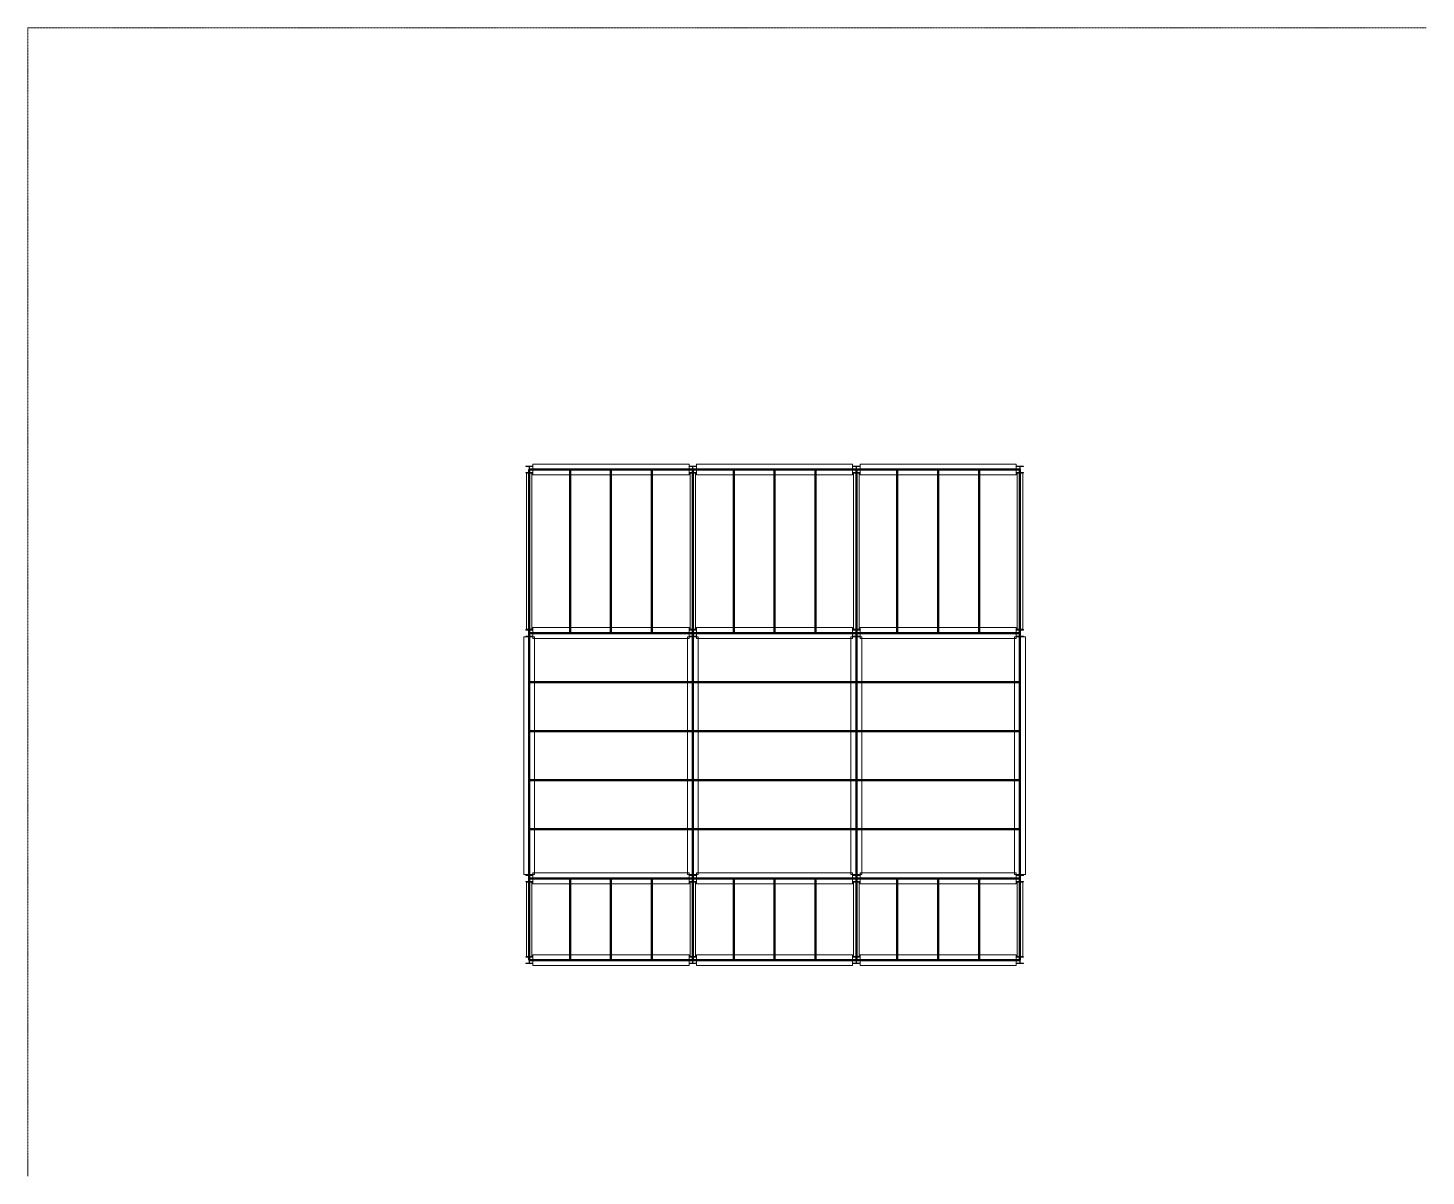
# Model space of a CAD drawing. Header units: inches. Extents: x -1328 to 723, y -645 to 1040.
import ezdxf

# ---------------------------------------------------------------- set-up
doc = ezdxf.new("R2010")
doc.units = ezdxf.units.IN
doc.header["$MEASUREMENT"] = 0
doc.linetypes.add('Grid Line 1_4_', pattern=[0.4375, 0.25, -0.0625, 0.0625, -0.0625])
for name, color, linetype, lineweight in [('A-FLOR-LEVL', 51, 'Continuous', 9), ('S-BEAM', 12, 'Continuous', 9), ('S-BEAM-ANLY', 10, 'Continuous', 50), ('S-COLS', 52, 'Continuous', 9), ('S-COLS-ANLY', 52, 'Continuous', 50)]:
    doc.layers.add(name, color=color, linetype=linetype, lineweight=lineweight)
doc.styles.add('Arial', font='arial.ttf', dxfattribs={"height": 12})

# ---------------------------------------------------------------- blocks, each defined once
blk = doc.blocks.new('W Shapes-Column - W10X49-572135-_3D_')
at = {"layer": 'S-COLS'}
mesh = blk.add_polyface(dxfattribs=at)
corners = [(5, 5, 120), (-5, 5, 120), (-5, 4.4, 120), (-0.2, 4.4, 120), (-0.2, -4.4, 120), (-5, -4.4, 120), (-5, -5, 120), (5, -5, 120), (5, -4.4, 120), (0.2, -4.4, 120), (0.2, 4.4, 120), (5, 4.4, 120)]
mesh.append_faces([[corners[k] for k in face] for face in [(4, 9, 10, 3)]], dxfattribs={"vtx0": -1, "vtx2": -1})
mesh.append_faces([[corners[k] for k in face] for face in [(1, 2, 3, 0)]], dxfattribs={"vtx2": -1})
mesh.append_faces([[corners[k] for k in face] for face in [(10, 11, 0, 3), (7, 8, 9, 4)]], dxfattribs={"vtx2": -1, "vtx3": -1})
mesh.append_faces([[corners[k] for k in face] for face in [(4, 5, 6, 7)]], dxfattribs={"vtx3": -1})
mesh = blk.add_polyface(dxfattribs=at)
corners = [(5, 5, -108), (5, 4.4, -108), (0.2, 4.4, -108), (0.2, -4.4, -108), (5, -4.4, -108), (5, -5, -108), (-5, -5, -108), (-5, -4.4, -108), (-0.2, -4.4, -108), (-0.2, 4.4, -108), (-5, 4.4, -108), (-5, 5, -108)]
mesh.append_faces([[corners[k] for k in face] for face in [(3, 8, 9, 2)]], dxfattribs={"vtx0": -1, "vtx2": -1})
mesh.append_faces([[corners[k] for k in face] for face in [(0, 1, 2, 11)]], dxfattribs={"vtx2": -1})
mesh.append_faces([[corners[k] for k in face] for face in [(9, 10, 11, 2), (6, 7, 8, 3)]], dxfattribs={"vtx2": -1, "vtx3": -1})
mesh.append_faces([[corners[k] for k in face] for face in [(3, 4, 5, 6)]], dxfattribs={"vtx3": -1})
mesh = blk.add_polyface(dxfattribs=at)
corners = [(5, 5, 120), (5, 5, -108), (-5, 5, -108), (-5, 5, 120)]
mesh.append_faces([[corners[k] for k in face] for face in [(0, 1, 2, 3)]])
mesh = blk.add_polyface(dxfattribs=at)
corners = [(-5, 5, 120), (-5, 5, -108), (-5, 4.4, -108), (-5, 4.4, 120)]
mesh.append_faces([[corners[k] for k in face] for face in [(0, 1, 2, 3)]])
mesh = blk.add_polyface(dxfattribs=at)
corners = [(-5, 4.4, 120), (-5, 4.4, -108), (-0.2, 4.4, -108), (-0.2, 4.4, 120)]
mesh.append_faces([[corners[k] for k in face] for face in [(0, 1, 2, 3)]])
mesh = blk.add_polyface(dxfattribs=at)
corners = [(-0.2, 4.4, 120), (-0.2, 4.4, -108), (-0.2, -4.4, -108), (-0.2, -4.4, 120)]
mesh.append_faces([[corners[k] for k in face] for face in [(0, 1, 2, 3)]])
mesh = blk.add_polyface(dxfattribs=at)
corners = [(0.2, -4.4, 120), (0.2, -4.4, -108), (0.2, 4.4, -108), (0.2, 4.4, 120)]
mesh.append_faces([[corners[k] for k in face] for face in [(0, 1, 2, 3)]])
mesh = blk.add_polyface(dxfattribs=at)
corners = [(0.2, 4.4, 120), (0.2, 4.4, -108), (5, 4.4, -108), (5, 4.4, 120)]
mesh.append_faces([[corners[k] for k in face] for face in [(0, 1, 2, 3)]])
mesh = blk.add_polyface(dxfattribs=at)
corners = [(5, 4.4, 120), (5, 4.4, -108), (5, 5, -108), (5, 5, 120)]
mesh.append_faces([[corners[k] for k in face] for face in [(0, 1, 2, 3)]])
mesh = blk.add_polyface(dxfattribs=at)
corners = [(-0.2, -4.4, 120), (-0.2, -4.4, -108), (-5, -4.4, -108), (-5, -4.4, 120)]
mesh.append_faces([[corners[k] for k in face] for face in [(0, 1, 2, 3)]])
mesh = blk.add_polyface(dxfattribs=at)
corners = [(-5, -4.4, 120), (-5, -4.4, -108), (-5, -5, -108), (-5, -5, 120)]
mesh.append_faces([[corners[k] for k in face] for face in [(0, 1, 2, 3)]])
mesh = blk.add_polyface(dxfattribs=at)
corners = [(-5, -5, 120), (-5, -5, -108), (5, -5, -108), (5, -5, 120)]
mesh.append_faces([[corners[k] for k in face] for face in [(0, 1, 2, 3)]])
mesh = blk.add_polyface(dxfattribs=at)
corners = [(5, -4.4, 120), (5, -4.4, -108), (0.2, -4.4, -108), (0.2, -4.4, 120)]
mesh.append_faces([[corners[k] for k in face] for face in [(0, 1, 2, 3)]])
mesh = blk.add_polyface(dxfattribs=at)
corners = [(5, -5, 120), (5, -5, -108), (5, -4.4, -108), (5, -4.4, 120)]
mesh.append_faces([[corners[k] for k in face] for face in [(0, 1, 2, 3)]])
blk = doc.blocks.new('W Shapes - W44X290-576522-_3D_')
at = {"layer": 'S-BEAM'}
mesh = blk.add_polyface(dxfattribs=at)
corners = [(-174.5, 7.9, -20.2), (-174.5, 7.9, -21.8), (-174.5, -7.9, -21.8), (-174.5, -7.9, -20.2), (-174.5, -0.4, -20.2), (-174.5, -0.4, 20.2), (-174.5, -7.9, 20.2), (-174.5, -7.9, 21.8), (-174.5, 7.9, 21.8), (-174.5, 7.9, 20.2), (-174.5, 0.4, 20.2), (-174.5, 0.4, -20.2)]
mesh.append_faces([[corners[k] for k in face] for face in [(11, 4, 5, 10)]], dxfattribs={"vtx0": -1, "vtx2": -1})
mesh.append_faces([[corners[k] for k in face] for face in [(8, 9, 10, 7)]], dxfattribs={"vtx2": -1})
mesh.append_faces([[corners[k] for k in face] for face in [(2, 3, 4, 11), (5, 6, 7, 10)]], dxfattribs={"vtx2": -1, "vtx3": -1})
mesh.append_faces([[corners[k] for k in face] for face in [(11, 0, 1, 2)]], dxfattribs={"vtx3": -1})
mesh = blk.add_polyface(dxfattribs=at)
corners = [(174.5, 7.9, -20.2), (-174.5, 7.9, -20.2), (-174.5, 0.4, -20.2), (174.5, 0.4, -20.2)]
mesh.append_faces([[corners[k] for k in face] for face in [(0, 1, 2, 3)]])
mesh = blk.add_polyface(dxfattribs=at)
corners = [(174.5, 0.4, 20.2), (-174.5, 0.4, 20.2), (-174.5, 7.9, 20.2), (174.5, 7.9, 20.2)]
mesh.append_faces([[corners[k] for k in face] for face in [(0, 1, 2, 3)]])
mesh = blk.add_polyface(dxfattribs=at)
corners = [(174.5, 7.9, 20.2), (-174.5, 7.9, 20.2), (-174.5, 7.9, 21.8), (174.5, 7.9, 21.8)]
mesh.append_faces([[corners[k] for k in face] for face in [(0, 1, 2, 3)]])
mesh = blk.add_polyface(dxfattribs=at)
corners = [(174.5, 7.9, 21.8), (-174.5, 7.9, 21.8), (-174.5, -7.9, 21.8), (174.5, -7.9, 21.8)]
mesh.append_faces([[corners[k] for k in face] for face in [(0, 1, 2, 3)]])
mesh = blk.add_polyface(dxfattribs=at)
corners = [(174.5, -7.9, -21.8), (-174.5, -7.9, -21.8), (-174.5, 7.9, -21.8), (174.5, 7.9, -21.8)]
mesh.append_faces([[corners[k] for k in face] for face in [(0, 1, 2, 3)]])
mesh = blk.add_polyface(dxfattribs=at)
corners = [(174.5, 7.9, -21.8), (-174.5, 7.9, -21.8), (-174.5, 7.9, -20.2), (174.5, 7.9, -20.2)]
mesh.append_faces([[corners[k] for k in face] for face in [(0, 1, 2, 3)]])
mesh = blk.add_polyface(dxfattribs=at)
corners = [(174.5, 0.4, -20.2), (-174.5, 0.4, -20.2), (-174.5, 0.4, 20.2), (174.5, 0.4, 20.2)]
mesh.append_faces([[corners[k] for k in face] for face in [(0, 1, 2, 3)]])
mesh = blk.add_polyface(dxfattribs=at)
corners = [(174.5, 7.9, -20.2), (174.5, 0.4, -20.2), (174.5, 0.4, 20.2), (174.5, 7.9, 20.2), (174.5, 7.9, 21.8), (174.5, -7.9, 21.8), (174.5, -7.9, 20.2), (174.5, -0.4, 20.2), (174.5, -0.4, -20.2), (174.5, -7.9, -20.2), (174.5, -7.9, -21.8), (174.5, 7.9, -21.8)]
mesh.append_faces([[corners[k] for k in face] for face in [(7, 8, 1, 2)]], dxfattribs={"vtx1": -1, "vtx3": -1})
mesh.append_faces([[corners[k] for k in face] for face in [(11, 0, 1, 10)]], dxfattribs={"vtx2": -1})
mesh.append_faces([[corners[k] for k in face] for face in [(8, 9, 10, 1), (5, 6, 7, 2)]], dxfattribs={"vtx2": -1, "vtx3": -1})
mesh.append_faces([[corners[k] for k in face] for face in [(2, 3, 4, 5)]], dxfattribs={"vtx3": -1})
mesh = blk.add_polyface(dxfattribs=at)
corners = [(174.5, -7.9, 20.2), (-174.5, -7.9, 20.2), (-174.5, -0.4, 20.2), (174.5, -0.4, 20.2)]
mesh.append_faces([[corners[k] for k in face] for face in [(0, 1, 2, 3)]])
mesh = blk.add_polyface(dxfattribs=at)
corners = [(174.5, -0.4, 20.2), (-174.5, -0.4, 20.2), (-174.5, -0.4, -20.2), (174.5, -0.4, -20.2)]
mesh.append_faces([[corners[k] for k in face] for face in [(0, 1, 2, 3)]])
mesh = blk.add_polyface(dxfattribs=at)
corners = [(174.5, -0.4, -20.2), (-174.5, -0.4, -20.2), (-174.5, -7.9, -20.2), (174.5, -7.9, -20.2)]
mesh.append_faces([[corners[k] for k in face] for face in [(0, 1, 2, 3)]])
mesh = blk.add_polyface(dxfattribs=at)
corners = [(174.5, -7.9, 21.8), (-174.5, -7.9, 21.8), (-174.5, -7.9, 20.2), (174.5, -7.9, 20.2)]
mesh.append_faces([[corners[k] for k in face] for face in [(0, 1, 2, 3)]])
mesh = blk.add_polyface(dxfattribs=at)
corners = [(174.5, -7.9, -20.2), (-174.5, -7.9, -20.2), (-174.5, -7.9, -21.8), (174.5, -7.9, -21.8)]
mesh.append_faces([[corners[k] for k in face] for face in [(0, 1, 2, 3)]])
blk = doc.blocks.new('W Shapes - W44X290-576523-_3D_')
at = {"layer": 'S-BEAM'}
mesh = blk.add_polyface(dxfattribs=at)
corners = [(-114.5, 7.9, -20.2), (-114.5, 7.9, -21.8), (-114.5, -7.9, -21.8), (-114.5, -7.9, -20.2), (-114.5, -0.4, -20.2), (-114.5, -0.4, 20.2), (-114.5, -7.9, 20.2), (-114.5, -7.9, 21.8), (-114.5, 7.9, 21.8), (-114.5, 7.9, 20.2), (-114.5, 0.4, 20.2), (-114.5, 0.4, -20.2)]
mesh.append_faces([[corners[k] for k in face] for face in [(11, 4, 5, 10)]], dxfattribs={"vtx0": -1, "vtx2": -1})
mesh.append_faces([[corners[k] for k in face] for face in [(8, 9, 10, 7)]], dxfattribs={"vtx2": -1})
mesh.append_faces([[corners[k] for k in face] for face in [(2, 3, 4, 11), (5, 6, 7, 10)]], dxfattribs={"vtx2": -1, "vtx3": -1})
mesh.append_faces([[corners[k] for k in face] for face in [(11, 0, 1, 2)]], dxfattribs={"vtx3": -1})
mesh = blk.add_polyface(dxfattribs=at)
corners = [(114.5, 7.9, -20.2), (-114.5, 7.9, -20.2), (-114.5, 0.4, -20.2), (114.5, 0.4, -20.2)]
mesh.append_faces([[corners[k] for k in face] for face in [(0, 1, 2, 3)]])
mesh = blk.add_polyface(dxfattribs=at)
corners = [(114.5, 0.4, 20.2), (-114.5, 0.4, 20.2), (-114.5, 7.9, 20.2), (114.5, 7.9, 20.2)]
mesh.append_faces([[corners[k] for k in face] for face in [(0, 1, 2, 3)]])
mesh = blk.add_polyface(dxfattribs=at)
corners = [(114.5, 7.9, 20.2), (-114.5, 7.9, 20.2), (-114.5, 7.9, 21.8), (114.5, 7.9, 21.8)]
mesh.append_faces([[corners[k] for k in face] for face in [(0, 1, 2, 3)]])
mesh = blk.add_polyface(dxfattribs=at)
corners = [(114.5, 7.9, 21.8), (-114.5, 7.9, 21.8), (-114.5, -7.9, 21.8), (114.5, -7.9, 21.8)]
mesh.append_faces([[corners[k] for k in face] for face in [(0, 1, 2, 3)]])
mesh = blk.add_polyface(dxfattribs=at)
corners = [(114.5, -7.9, -21.8), (-114.5, -7.9, -21.8), (-114.5, 7.9, -21.8), (114.5, 7.9, -21.8)]
mesh.append_faces([[corners[k] for k in face] for face in [(0, 1, 2, 3)]])
mesh = blk.add_polyface(dxfattribs=at)
corners = [(114.5, 7.9, -21.8), (-114.5, 7.9, -21.8), (-114.5, 7.9, -20.2), (114.5, 7.9, -20.2)]
mesh.append_faces([[corners[k] for k in face] for face in [(0, 1, 2, 3)]])
mesh = blk.add_polyface(dxfattribs=at)
corners = [(114.5, 0.4, -20.2), (-114.5, 0.4, -20.2), (-114.5, 0.4, 20.2), (114.5, 0.4, 20.2)]
mesh.append_faces([[corners[k] for k in face] for face in [(0, 1, 2, 3)]])
mesh = blk.add_polyface(dxfattribs=at)
corners = [(114.5, 7.9, -20.2), (114.5, 0.4, -20.2), (114.5, 0.4, 20.2), (114.5, 7.9, 20.2), (114.5, 7.9, 21.8), (114.5, -7.9, 21.8), (114.5, -7.9, 20.2), (114.5, -0.4, 20.2), (114.5, -0.4, -20.2), (114.5, -7.9, -20.2), (114.5, -7.9, -21.8), (114.5, 7.9, -21.8)]
mesh.append_faces([[corners[k] for k in face] for face in [(7, 8, 1, 2)]], dxfattribs={"vtx1": -1, "vtx3": -1})
mesh.append_faces([[corners[k] for k in face] for face in [(11, 0, 1, 10)]], dxfattribs={"vtx2": -1})
mesh.append_faces([[corners[k] for k in face] for face in [(8, 9, 10, 1), (5, 6, 7, 2)]], dxfattribs={"vtx2": -1, "vtx3": -1})
mesh.append_faces([[corners[k] for k in face] for face in [(2, 3, 4, 5)]], dxfattribs={"vtx3": -1})
mesh = blk.add_polyface(dxfattribs=at)
corners = [(114.5, -7.9, 20.2), (-114.5, -7.9, 20.2), (-114.5, -0.4, 20.2), (114.5, -0.4, 20.2)]
mesh.append_faces([[corners[k] for k in face] for face in [(0, 1, 2, 3)]])
mesh = blk.add_polyface(dxfattribs=at)
corners = [(114.5, -0.4, 20.2), (-114.5, -0.4, 20.2), (-114.5, -0.4, -20.2), (114.5, -0.4, -20.2)]
mesh.append_faces([[corners[k] for k in face] for face in [(0, 1, 2, 3)]])
mesh = blk.add_polyface(dxfattribs=at)
corners = [(114.5, -0.4, -20.2), (-114.5, -0.4, -20.2), (-114.5, -7.9, -20.2), (114.5, -7.9, -20.2)]
mesh.append_faces([[corners[k] for k in face] for face in [(0, 1, 2, 3)]])
mesh = blk.add_polyface(dxfattribs=at)
corners = [(114.5, -7.9, 21.8), (-114.5, -7.9, 21.8), (-114.5, -7.9, 20.2), (114.5, -7.9, 20.2)]
mesh.append_faces([[corners[k] for k in face] for face in [(0, 1, 2, 3)]])
mesh = blk.add_polyface(dxfattribs=at)
corners = [(114.5, -7.9, -20.2), (-114.5, -7.9, -20.2), (-114.5, -7.9, -21.8), (114.5, -7.9, -21.8)]
mesh.append_faces([[corners[k] for k in face] for face in [(0, 1, 2, 3)]])
blk = doc.blocks.new('W Shapes - W12X40-576558-_3D_')
at = {"layer": 'S-BEAM'}
mesh = blk.add_polyface(dxfattribs=at)
corners = [(-114.5, 4, -5.4), (-114.5, 4, -6), (-114.5, -4, -6), (-114.5, -4, -5.4), (-114.5, -0.1, -5.4), (-114.5, -0.1, 5.4), (-114.5, -4, 5.4), (-114.5, -4, 6), (-114.5, 4, 6), (-114.5, 4, 5.4), (-114.5, 0.1, 5.4), (-114.5, 0.1, -5.4)]
mesh.append_faces([[corners[k] for k in face] for face in [(10, 11, 4, 5)]], dxfattribs={"vtx1": -1, "vtx3": -1})
mesh.append_faces([[corners[k] for k in face] for face in [(8, 9, 10, 7)]], dxfattribs={"vtx2": -1})
mesh.append_faces([[corners[k] for k in face] for face in [(2, 3, 4, 11), (5, 6, 7, 10)]], dxfattribs={"vtx2": -1, "vtx3": -1})
mesh.append_faces([[corners[k] for k in face] for face in [(11, 0, 1, 2)]], dxfattribs={"vtx3": -1})
mesh = blk.add_polyface(dxfattribs=at)
corners = [(114.5, 4, -5.4), (-114.5, 4, -5.4), (-114.5, 0.1, -5.4), (114.5, 0.1, -5.4)]
mesh.append_faces([[corners[k] for k in face] for face in [(0, 1, 2, 3)]])
mesh = blk.add_polyface(dxfattribs=at)
corners = [(114.5, 0.1, 5.4), (-114.5, 0.1, 5.4), (-114.5, 4, 5.4), (114.5, 4, 5.4)]
mesh.append_faces([[corners[k] for k in face] for face in [(0, 1, 2, 3)]])
mesh = blk.add_polyface(dxfattribs=at)
corners = [(114.5, 4, 5.4), (-114.5, 4, 5.4), (-114.5, 4, 6), (114.5, 4, 6)]
mesh.append_faces([[corners[k] for k in face] for face in [(0, 1, 2, 3)]])
mesh = blk.add_polyface(dxfattribs=at)
corners = [(114.5, 4, 6), (-114.5, 4, 6), (-114.5, -4, 6), (114.5, -4, 6)]
mesh.append_faces([[corners[k] for k in face] for face in [(0, 1, 2, 3)]])
mesh = blk.add_polyface(dxfattribs=at)
corners = [(114.5, -4, -6), (-114.5, -4, -6), (-114.5, 4, -6), (114.5, 4, -6)]
mesh.append_faces([[corners[k] for k in face] for face in [(0, 1, 2, 3)]])
mesh = blk.add_polyface(dxfattribs=at)
corners = [(114.5, 4, -6), (-114.5, 4, -6), (-114.5, 4, -5.4), (114.5, 4, -5.4)]
mesh.append_faces([[corners[k] for k in face] for face in [(0, 1, 2, 3)]])
mesh = blk.add_polyface(dxfattribs=at)
corners = [(114.5, 0.1, -5.4), (-114.5, 0.1, -5.4), (-114.5, 0.1, 5.4), (114.5, 0.1, 5.4)]
mesh.append_faces([[corners[k] for k in face] for face in [(0, 1, 2, 3)]])
mesh = blk.add_polyface(dxfattribs=at)
corners = [(114.5, 4, -5.4), (114.5, 0.1, -5.4), (114.5, 0.1, 5.4), (114.5, 4, 5.4), (114.5, 4, 6), (114.5, -4, 6), (114.5, -4, 5.4), (114.5, -0.1, 5.4), (114.5, -0.1, -5.4), (114.5, -4, -5.4), (114.5, -4, -6), (114.5, 4, -6)]
mesh.append_faces([[corners[k] for k in face] for face in [(8, 1, 2, 7)]], dxfattribs={"vtx0": -1, "vtx2": -1})
mesh.append_faces([[corners[k] for k in face] for face in [(11, 0, 1, 10)]], dxfattribs={"vtx2": -1})
mesh.append_faces([[corners[k] for k in face] for face in [(8, 9, 10, 1), (5, 6, 7, 2)]], dxfattribs={"vtx2": -1, "vtx3": -1})
mesh.append_faces([[corners[k] for k in face] for face in [(2, 3, 4, 5)]], dxfattribs={"vtx3": -1})
mesh = blk.add_polyface(dxfattribs=at)
corners = [(114.5, -4, 5.4), (-114.5, -4, 5.4), (-114.5, -0.1, 5.4), (114.5, -0.1, 5.4)]
mesh.append_faces([[corners[k] for k in face] for face in [(0, 1, 2, 3)]])
mesh = blk.add_polyface(dxfattribs=at)
corners = [(114.5, -0.1, 5.4), (-114.5, -0.1, 5.4), (-114.5, -0.1, -5.4), (114.5, -0.1, -5.4)]
mesh.append_faces([[corners[k] for k in face] for face in [(0, 1, 2, 3)]])
mesh = blk.add_polyface(dxfattribs=at)
corners = [(114.5, -0.1, -5.4), (-114.5, -0.1, -5.4), (-114.5, -4, -5.4), (114.5, -4, -5.4)]
mesh.append_faces([[corners[k] for k in face] for face in [(0, 1, 2, 3)]])
mesh = blk.add_polyface(dxfattribs=at)
corners = [(114.5, -4, 6), (-114.5, -4, 6), (-114.5, -4, 5.4), (114.5, -4, 5.4)]
mesh.append_faces([[corners[k] for k in face] for face in [(0, 1, 2, 3)]])
mesh = blk.add_polyface(dxfattribs=at)
corners = [(114.5, -4, -5.4), (-114.5, -4, -5.4), (-114.5, -4, -6), (114.5, -4, -6)]
mesh.append_faces([[corners[k] for k in face] for face in [(0, 1, 2, 3)]])
blk = doc.blocks.new('W Shapes - W12X40-576559-_3D_')
at = {"layer": 'S-BEAM'}
mesh = blk.add_polyface(dxfattribs=at)
corners = [(-54.5, 4, -5.4), (-54.5, 4, -6), (-54.5, -4, -6), (-54.5, -4, -5.4), (-54.5, -0.1, -5.4), (-54.5, -0.1, 5.4), (-54.5, -4, 5.4), (-54.5, -4, 6), (-54.5, 4, 6), (-54.5, 4, 5.4), (-54.5, 0.1, 5.4), (-54.5, 0.1, -5.4)]
mesh.append_faces([[corners[k] for k in face] for face in [(10, 11, 4, 5)]], dxfattribs={"vtx1": -1, "vtx3": -1})
mesh.append_faces([[corners[k] for k in face] for face in [(8, 9, 10, 7)]], dxfattribs={"vtx2": -1})
mesh.append_faces([[corners[k] for k in face] for face in [(2, 3, 4, 11), (5, 6, 7, 10)]], dxfattribs={"vtx2": -1, "vtx3": -1})
mesh.append_faces([[corners[k] for k in face] for face in [(11, 0, 1, 2)]], dxfattribs={"vtx3": -1})
mesh = blk.add_polyface(dxfattribs=at)
corners = [(54.5, 4, -5.4), (-54.5, 4, -5.4), (-54.5, 0.1, -5.4), (54.5, 0.1, -5.4)]
mesh.append_faces([[corners[k] for k in face] for face in [(0, 1, 2, 3)]])
mesh = blk.add_polyface(dxfattribs=at)
corners = [(54.5, 0.1, 5.4), (-54.5, 0.1, 5.4), (-54.5, 4, 5.4), (54.5, 4, 5.4)]
mesh.append_faces([[corners[k] for k in face] for face in [(0, 1, 2, 3)]])
mesh = blk.add_polyface(dxfattribs=at)
corners = [(54.5, 4, 5.4), (-54.5, 4, 5.4), (-54.5, 4, 6), (54.5, 4, 6)]
mesh.append_faces([[corners[k] for k in face] for face in [(0, 1, 2, 3)]])
mesh = blk.add_polyface(dxfattribs=at)
corners = [(54.5, 4, 6), (-54.5, 4, 6), (-54.5, -4, 6), (54.5, -4, 6)]
mesh.append_faces([[corners[k] for k in face] for face in [(0, 1, 2, 3)]])
mesh = blk.add_polyface(dxfattribs=at)
corners = [(54.5, -4, -6), (-54.5, -4, -6), (-54.5, 4, -6), (54.5, 4, -6)]
mesh.append_faces([[corners[k] for k in face] for face in [(0, 1, 2, 3)]])
mesh = blk.add_polyface(dxfattribs=at)
corners = [(54.5, 4, -6), (-54.5, 4, -6), (-54.5, 4, -5.4), (54.5, 4, -5.4)]
mesh.append_faces([[corners[k] for k in face] for face in [(0, 1, 2, 3)]])
mesh = blk.add_polyface(dxfattribs=at)
corners = [(54.5, 0.1, -5.4), (-54.5, 0.1, -5.4), (-54.5, 0.1, 5.4), (54.5, 0.1, 5.4)]
mesh.append_faces([[corners[k] for k in face] for face in [(0, 1, 2, 3)]])
mesh = blk.add_polyface(dxfattribs=at)
corners = [(54.5, 4, -5.4), (54.5, 0.1, -5.4), (54.5, 0.1, 5.4), (54.5, 4, 5.4), (54.5, 4, 6), (54.5, -4, 6), (54.5, -4, 5.4), (54.5, -0.1, 5.4), (54.5, -0.1, -5.4), (54.5, -4, -5.4), (54.5, -4, -6), (54.5, 4, -6)]
mesh.append_faces([[corners[k] for k in face] for face in [(8, 1, 2, 7)]], dxfattribs={"vtx0": -1, "vtx2": -1})
mesh.append_faces([[corners[k] for k in face] for face in [(11, 0, 1, 10)]], dxfattribs={"vtx2": -1})
mesh.append_faces([[corners[k] for k in face] for face in [(8, 9, 10, 1), (5, 6, 7, 2)]], dxfattribs={"vtx2": -1, "vtx3": -1})
mesh.append_faces([[corners[k] for k in face] for face in [(2, 3, 4, 5)]], dxfattribs={"vtx3": -1})
mesh = blk.add_polyface(dxfattribs=at)
corners = [(54.5, -4, 5.4), (-54.5, -4, 5.4), (-54.5, -0.1, 5.4), (54.5, -0.1, 5.4)]
mesh.append_faces([[corners[k] for k in face] for face in [(0, 1, 2, 3)]])
mesh = blk.add_polyface(dxfattribs=at)
corners = [(54.5, -0.1, 5.4), (-54.5, -0.1, 5.4), (-54.5, -0.1, -5.4), (54.5, -0.1, -5.4)]
mesh.append_faces([[corners[k] for k in face] for face in [(0, 1, 2, 3)]])
mesh = blk.add_polyface(dxfattribs=at)
corners = [(54.5, -0.1, -5.4), (-54.5, -0.1, -5.4), (-54.5, -4, -5.4), (54.5, -4, -5.4)]
mesh.append_faces([[corners[k] for k in face] for face in [(0, 1, 2, 3)]])
mesh = blk.add_polyface(dxfattribs=at)
corners = [(54.5, -4, 6), (-54.5, -4, 6), (-54.5, -4, 5.4), (54.5, -4, 5.4)]
mesh.append_faces([[corners[k] for k in face] for face in [(0, 1, 2, 3)]])
mesh = blk.add_polyface(dxfattribs=at)
corners = [(54.5, -4, -5.4), (-54.5, -4, -5.4), (-54.5, -4, -6), (54.5, -4, -6)]
mesh.append_faces([[corners[k] for k in face] for face in [(0, 1, 2, 3)]])
blk = doc.blocks.new('Level - Level Head - Circle-13543-_3D_')
at = {"layer": 'A-FLOR-LEVL'}
blk.add_circle((0.125, 0), 0.125, dxfattribs=at)
mesh = blk.add_polyface(dxfattribs=at)
corners = [(0.125, 0), (0.125, 0.125), (0.093, 0.121), (0.063, 0.108), (0.037, 0.088), (0.017, 0.063), (0.004, 0.032), (0, 0)]
mesh.append_faces([[corners[k] for k in face] for face in [(0, 6, 7)]], dxfattribs={"vtx0": -1})
mesh.append_faces([[corners[k] for k in face] for face in [(0, 2, 3, 4)]], dxfattribs={"vtx0": -1, "vtx3": -1})
mesh.append_faces([[corners[k] for k in face] for face in [(1, 2, 0)]], dxfattribs={"vtx1": -1})
mesh.append_faces([[corners[k] for k in face] for face in [(5, 6, 0, 4)]], dxfattribs={"vtx1": -1, "vtx2": -1})
mesh = blk.add_polyface(dxfattribs=at)
corners = [(0.125, -0.125), (0.157, -0.121), (0.188, -0.108), (0.213, -0.088), (0.233, -0.063), (0.246, -0.032), (0.25, 0), (0.125, 0)]
mesh.append_faces([[corners[k] for k in face] for face in [(7, 4, 5, 6)]], dxfattribs={"vtx0": -1})
mesh.append_faces([[corners[k] for k in face] for face in [(4, 7, 3)]], dxfattribs={"vtx0": -1, "vtx1": -1})
mesh.append_faces([[corners[k] for k in face] for face in [(0, 1, 7)]], dxfattribs={"vtx1": -1})
mesh.append_faces([[corners[k] for k in face] for face in [(2, 3, 7, 1)]], dxfattribs={"vtx1": -1, "vtx2": -1})

msp = doc.modelspace()

# ---------------------------------------------------------------- linework, layer by layer
at = {"layer": 'A-FLOR-LEVL', "linetype": 'Grid Line 1_4_'}
for p, q in [((-1327.8, 1039.7), (-1327.8, -621.1)), ((723.3, 1039.7), (-1327.8, 1039.7)), ((-1327.8, 1039.7, 120), (-1327.8, -621.1, 120)), ((723.3, 1039.7, 120), (-1327.8, 1039.7, 120))]:
    msp.add_line(p, q, dxfattribs=at)
at = {"layer": 'S-BEAM-ANLY'}
for p, q in [((-592.4, 361.8, 120), (-592.4, 391.8, 120)), ((-592.4, 391.8, 120), (-562.4, 391.8, 120)), ((-562.4, 391.8, 120), (-382.4, 391.8, 120)), ((-532.4, 361.8, 120), (-532.4, 391.8, 120)), ((-472.4, 361.8, 120), (-472.4, 391.8, 120)), ((-412.4, 361.8, 120), (-412.4, 391.8, 120)), ((-382.4, 391.8, 120), (-352.4, 391.8, 120)), ((-352.4, 361.8, 120), (-352.4, 391.8, 120)), ((-352.4, 391.8, 120), (-322.4, 391.8, 120)), ((-322.4, 391.8, 120), (-142.4, 391.8, 120)), ((-292.4, 361.8, 120), (-292.4, 391.8, 120)), ((-232.4, 361.8, 120), (-232.4, 391.8, 120)), ((-172.4, 361.8, 120), (-172.4, 391.8, 120)), ((-142.4, 391.8, 120), (-112.4, 391.8, 120)), ((-112.4, 361.8, 120), (-112.4, 391.8, 120)), ((-112.4, 391.8, 120), (-82.4, 391.8, 120)), ((-82.4, 391.8, 120), (97.6, 391.8, 120)), ((-52.4, 361.8, 120), (-52.4, 391.8, 120)), ((7.6, 361.8, 120), (7.6, 391.8, 120)), ((67.6, 361.8, 120), (67.6, 391.8, 120)), ((97.6, 391.8, 120), (127.6, 391.8, 120)), ((127.6, 361.8, 120), (127.6, 391.8, 120)), ((-592.4, 181.8, 120), (-592.4, 361.8, 120)), ((-532.4, 181.8, 120), (-532.4, 361.8, 120)), ((-472.4, 181.8, 120), (-472.4, 361.8, 120)), ((-412.4, 181.8, 120), (-412.4, 361.8, 120)), ((-352.4, 181.8, 120), (-352.4, 361.8, 120)), ((-292.4, 181.8, 120), (-292.4, 361.8, 120)), ((-232.4, 181.8, 120), (-232.4, 361.8, 120)), ((-172.4, 181.8, 120), (-172.4, 361.8, 120)), ((-112.4, 181.8, 120), (-112.4, 361.8, 120)), ((-52.4, 181.8, 120), (-52.4, 361.8, 120)), ((7.6, 181.8, 120), (7.6, 361.8, 120)), ((67.6, 181.8, 120), (67.6, 361.8, 120)), ((127.6, 181.8, 120), (127.6, 361.8, 120)), ((-592.4, 151.8, 120), (-592.4, 181.8, 120)), ((-532.4, 151.8, 120), (-532.4, 181.8, 120)), ((-472.4, 151.8, 120), (-472.4, 181.8, 120)), ((-412.4, 151.8, 120), (-412.4, 181.8, 120)), ((-352.4, 151.8, 120), (-352.4, 181.8, 120)), ((-292.4, 151.8, 120), (-292.4, 181.8, 120)), ((-232.4, 151.8, 120), (-232.4, 181.8, 120)), ((-172.4, 151.8, 120), (-172.4, 181.8, 120)), ((-112.4, 151.8, 120), (-112.4, 181.8, 120)), ((-52.4, 151.8, 120), (-52.4, 181.8, 120)), ((7.6, 151.8, 120), (7.6, 181.8, 120)), ((67.6, 151.8, 120), (67.6, 181.8, 120)), ((127.6, 151.8, 120), (127.6, 181.8, 120)), ((-592.4, 151.8, 120), (-592.4, 121.8, 120)), ((-562.4, 151.8, 120), (-592.4, 151.8, 120)), ((-382.4, 151.8, 120), (-562.4, 151.8, 120)), ((-352.4, 151.8, 120), (-382.4, 151.8, 120)), ((-352.4, 151.8, 120), (-352.4, 121.8, 120)), ((-322.4, 151.8, 120), (-352.4, 151.8, 120)), ((-142.4, 151.8, 120), (-322.4, 151.8, 120)), ((-112.4, 151.8, 120), (-142.4, 151.8, 120)), ((-112.4, 151.8, 120), (-112.4, 121.8, 120)), ((-82.4, 151.8, 120), (-112.4, 151.8, 120)), ((97.6, 151.8, 120), (-82.4, 151.8, 120)), ((127.6, 151.8, 120), (97.6, 151.8, 120)), ((127.6, 151.8, 120), (127.6, 121.8, 120)), ((-592.4, 121.8, 120), (-592.4, -178.2, 120)), ((-352.4, 121.8, 120), (-352.4, -178.2, 120)), ((-112.4, 121.8, 120), (-112.4, -178.2, 120)), ((127.6, 121.8, 120), (127.6, -178.2, 120)), ((-562.4, 79.8, 120), (-592.4, 79.8, 120)), ((-382.4, 79.8, 120), (-562.4, 79.8, 120)), ((-352.4, 79.8, 120), (-382.4, 79.8, 120)), ((-322.4, 79.8, 120), (-352.4, 79.8, 120)), ((-142.4, 79.8, 120), (-322.4, 79.8, 120)), ((-112.4, 79.8, 120), (-142.4, 79.8, 120)), ((-82.4, 79.8, 120), (-112.4, 79.8, 120)), ((97.6, 79.8, 120), (-82.4, 79.8, 120)), ((127.6, 79.8, 120), (97.6, 79.8, 120)), ((-562.4, 7.8, 120), (-592.4, 7.8, 120)), ((-382.4, 7.8, 120), (-562.4, 7.8, 120)), ((-352.4, 7.8, 120), (-382.4, 7.8, 120)), ((-322.4, 7.8, 120), (-352.4, 7.8, 120)), ((-142.4, 7.8, 120), (-322.4, 7.8, 120)), ((-112.4, 7.8, 120), (-142.4, 7.8, 120)), ((-82.4, 7.8, 120), (-112.4, 7.8, 120)), ((97.6, 7.8, 120), (-82.4, 7.8, 120)), ((127.6, 7.8, 120), (97.6, 7.8, 120)), ((-562.4, -64.2, 120), (-592.4, -64.2, 120)), ((-382.4, -64.2, 120), (-562.4, -64.2, 120)), ((-352.4, -64.2, 120), (-382.4, -64.2, 120)), ((-322.4, -64.2, 120), (-352.4, -64.2, 120)), ((-142.4, -64.2, 120), (-322.4, -64.2, 120)), ((-112.4, -64.2, 120), (-142.4, -64.2, 120)), ((-82.4, -64.2, 120), (-112.4, -64.2, 120)), ((97.6, -64.2, 120), (-82.4, -64.2, 120)), ((127.6, -64.2, 120), (97.6, -64.2, 120)), ((-562.4, -136.2, 120), (-592.4, -136.2, 120)), ((-382.4, -136.2, 120), (-562.4, -136.2, 120)), ((-352.4, -136.2, 120), (-382.4, -136.2, 120)), ((-322.4, -136.2, 120), (-352.4, -136.2, 120)), ((-142.4, -136.2, 120), (-322.4, -136.2, 120)), ((-112.4, -136.2, 120), (-142.4, -136.2, 120)), ((-82.4, -136.2, 120), (-112.4, -136.2, 120)), ((97.6, -136.2, 120), (-82.4, -136.2, 120)), ((127.6, -136.2, 120), (97.6, -136.2, 120)), ((-592.4, -178.2, 120), (-592.4, -208.2, 120)), ((-352.4, -178.2, 120), (-352.4, -208.2, 120)), ((-112.4, -178.2, 120), (-112.4, -208.2, 120)), ((127.6, -178.2, 120), (127.6, -208.2, 120)), ((-592.4, -208.2, 120), (-562.4, -208.2, 120)), ((-592.4, -238.2, 120), (-592.4, -208.2, 120)), ((-562.4, -208.2, 120), (-382.4, -208.2, 120)), ((-532.4, -238.2, 120), (-532.4, -208.2, 120)), ((-472.4, -238.2, 120), (-472.4, -208.2, 120)), ((-412.4, -238.2, 120), (-412.4, -208.2, 120)), ((-382.4, -208.2, 120), (-352.4, -208.2, 120)), ((-322.4, -208.2, 120), (-352.4, -208.2, 120)), ((-352.4, -238.2, 120), (-352.4, -208.2, 120)), ((-142.4, -208.2, 120), (-322.4, -208.2, 120)), ((-292.4, -238.2, 120), (-292.4, -208.2, 120)), ((-232.4, -238.2, 120), (-232.4, -208.2, 120)), ((-172.4, -238.2, 120), (-172.4, -208.2, 120)), ((-112.4, -208.2, 120), (-142.4, -208.2, 120)), ((-112.4, -208.2, 120), (-82.4, -208.2, 120)), ((-112.4, -238.2, 120), (-112.4, -208.2, 120)), ((-82.4, -208.2, 120), (97.6, -208.2, 120)), ((-52.4, -238.2, 120), (-52.4, -208.2, 120)), ((7.6, -238.2, 120), (7.6, -208.2, 120)), ((67.6, -238.2, 120), (67.6, -208.2, 120)), ((97.6, -208.2, 120), (127.6, -208.2, 120)), ((127.6, -238.2, 120), (127.6, -208.2, 120)), ((-592.4, -298.2, 120), (-592.4, -238.2, 120)), ((-532.4, -298.2, 120), (-532.4, -238.2, 120)), ((-472.4, -298.2, 120), (-472.4, -238.2, 120)), ((-412.4, -298.2, 120), (-412.4, -238.2, 120)), ((-352.4, -298.2, 120), (-352.4, -238.2, 120)), ((-292.4, -298.2, 120), (-292.4, -238.2, 120)), ((-232.4, -298.2, 120), (-232.4, -238.2, 120)), ((-172.4, -298.2, 120), (-172.4, -238.2, 120)), ((-112.4, -298.2, 120), (-112.4, -238.2, 120)), ((-52.4, -298.2, 120), (-52.4, -238.2, 120)), ((7.6, -298.2, 120), (7.6, -238.2, 120)), ((67.6, -298.2, 120), (67.6, -238.2, 120)), ((127.6, -298.2, 120), (127.6, -238.2, 120)), ((-592.4, -328.2, 120), (-592.4, -298.2, 120)), ((-532.4, -328.2, 120), (-532.4, -298.2, 120)), ((-472.4, -328.2, 120), (-472.4, -298.2, 120)), ((-412.4, -328.2, 120), (-412.4, -298.2, 120)), ((-352.4, -328.2, 120), (-352.4, -298.2, 120)), ((-292.4, -328.2, 120), (-292.4, -298.2, 120)), ((-232.4, -328.2, 120), (-232.4, -298.2, 120)), ((-172.4, -328.2, 120), (-172.4, -298.2, 120)), ((-112.4, -328.2, 120), (-112.4, -298.2, 120)), ((-52.4, -328.2, 120), (-52.4, -298.2, 120)), ((7.6, -328.2, 120), (7.6, -298.2, 120)), ((67.6, -328.2, 120), (67.6, -298.2, 120)), ((127.6, -328.2, 120), (127.6, -298.2, 120)), ((-592.4, -328.2, 120), (-562.4, -328.2, 120)), ((-562.4, -328.2, 120), (-382.4, -328.2, 120)), ((-382.4, -328.2, 120), (-352.4, -328.2, 120)), ((-352.4, -328.2, 120), (-322.4, -328.2, 120)), ((-322.4, -328.2, 120), (-142.4, -328.2, 120)), ((-142.4, -328.2, 120), (-112.4, -328.2, 120)), ((-112.4, -328.2, 120), (-82.4, -328.2, 120)), ((-82.4, -328.2, 120), (97.6, -328.2, 120)), ((97.6, -328.2, 120), (127.6, -328.2, 120))]:
    msp.add_line(p, q, dxfattribs=at)
at = {"layer": 'S-COLS-ANLY'}
for p, q in [((-592.4, 391.8, -78), (-592.4, 391.8, 90)), ((-592.4, 391.8, 90), (-592.4, 391.8, 120)), ((-592.4, 391.8, -108), (-592.4, 391.8, -78)), ((-352.4, 391.8, -78), (-352.4, 391.8, 90)), ((-352.4, 391.8, 90), (-352.4, 391.8, 120)), ((-352.4, 391.8, -108), (-352.4, 391.8, -78)), ((-112.4, 391.8, -78), (-112.4, 391.8, 90)), ((-112.4, 391.8, 90), (-112.4, 391.8, 120)), ((-112.4, 391.8, -108), (-112.4, 391.8, -78)), ((127.6, 391.8, -78), (127.6, 391.8, 90)), ((127.6, 391.8, 90), (127.6, 391.8, 120)), ((127.6, 391.8, -108), (127.6, 391.8, -78)), ((-592.4, 151.8, -78), (-592.4, 151.8, 90)), ((-592.4, 151.8, 90), (-592.4, 151.8, 120)), ((-592.4, 151.8, -108), (-592.4, 151.8, -78)), ((-352.4, 151.8, -78), (-352.4, 151.8, 90)), ((-352.4, 151.8, 90), (-352.4, 151.8, 120)), ((-352.4, 151.8, -108), (-352.4, 151.8, -78)), ((-112.4, 151.8, -78), (-112.4, 151.8, 90)), ((-112.4, 151.8, 90), (-112.4, 151.8, 120)), ((-112.4, 151.8, -108), (-112.4, 151.8, -78)), ((127.6, 151.8, -78), (127.6, 151.8, 90)), ((127.6, 151.8, 90), (127.6, 151.8, 120)), ((127.6, 151.8, -108), (127.6, 151.8, -78)), ((-592.4, -208.2, -78), (-592.4, -208.2, 90)), ((-592.4, -208.2, 90), (-592.4, -208.2, 120)), ((-592.4, -208.2, -108), (-592.4, -208.2, -78)), ((-352.4, -208.2, -78), (-352.4, -208.2, 90)), ((-352.4, -208.2, 90), (-352.4, -208.2, 120)), ((-352.4, -208.2, -108), (-352.4, -208.2, -78)), ((-112.4, -208.2, -78), (-112.4, -208.2, 90)), ((-112.4, -208.2, 90), (-112.4, -208.2, 120)), ((-112.4, -208.2, -108), (-112.4, -208.2, -78)), ((127.6, -208.2, -78), (127.6, -208.2, 90)), ((127.6, -208.2, 90), (127.6, -208.2, 120)), ((127.6, -208.2, -108), (127.6, -208.2, -78)), ((-592.4, -328.2, -78), (-592.4, -328.2, 90)), ((-592.4, -328.2, 90), (-592.4, -328.2, 120)), ((-592.4, -328.2, -108), (-592.4, -328.2, -78)), ((-352.4, -328.2, -78), (-352.4, -328.2, 90)), ((-352.4, -328.2, 90), (-352.4, -328.2, 120)), ((-352.4, -328.2, -108), (-352.4, -328.2, -78)), ((-112.4, -328.2, -78), (-112.4, -328.2, 90)), ((-112.4, -328.2, 90), (-112.4, -328.2, 120)), ((-112.4, -328.2, -108), (-112.4, -328.2, -78)), ((127.6, -328.2, -78), (127.6, -328.2, 90)), ((127.6, -328.2, 90), (127.6, -328.2, 120)), ((127.6, -328.2, -108), (127.6, -328.2, -78))]:
    msp.add_line(p, q, dxfattribs=at)

# ---------------------------------------------------------------- block references
at = {"layer": 'A-FLOR-LEVL', "extrusion": (-1, 0, 0), "xscale": 95.99999999999994, "yscale": 95.99999999999994, "zscale": 95.99999999999994}
for p in [(621.1, 0, 1327.8), (621.1, 120, 1327.8)]:
    msp.add_blockref('Level - Level Head - Circle-13543-_3D_', p, dxfattribs=at)
at = {"layer": 'S-BEAM'}
for p in [(-472.4, 391.8, 98.2), (-232.4, 391.8, 98.2), (7.6, 391.8, 98.2), (-472.4, -208.2, 98.2), (7.6, -208.2, 98.2), (-472.4, -328.2, 98.2), (-232.4, -328.2, 98.2), (7.6, -328.2, 98.2)]:
    msp.add_blockref('W Shapes - W44X290-576523-_3D_', p, dxfattribs=at)
for name, p, rotation in [('W Shapes - W12X40-576558-_3D_', (-592.4, 271.8, 114), 89.9999999999999), ('W Shapes - W12X40-576558-_3D_', (-352.4, 271.8, 114), 89.99999999999991), ('W Shapes - W12X40-576558-_3D_', (-112.4, 271.8, 114), 89.99999999999991), ('W Shapes - W12X40-576558-_3D_', (127.6, 271.8, 114), 89.99999999999991), ('W Shapes - W44X290-576522-_3D_', (-592.4, -28.2, 98.2), 269.9999999999999), ('W Shapes - W44X290-576523-_3D_', (-472.4, 151.8, 98.2), 180), ('W Shapes - W44X290-576522-_3D_', (-352.4, -28.2, 98.2), 269.9999999999999), ('W Shapes - W44X290-576523-_3D_', (-232.4, 151.8, 98.2), 180), ('W Shapes - W44X290-576522-_3D_', (-112.4, -28.2, 98.2), 269.9999999999999), ('W Shapes - W44X290-576523-_3D_', (7.6, 151.8, 98.2), 180), ('W Shapes - W44X290-576522-_3D_', (127.6, -28.2, 98.2), 269.9999999999999), ('W Shapes - W44X290-576523-_3D_', (-232.4, -208.2, 98.2), 180), ('W Shapes - W12X40-576559-_3D_', (-592.4, -268.2, 114), 89.99999999999993), ('W Shapes - W12X40-576559-_3D_', (-352.4, -268.2, 114), 89.9999999999999), ('W Shapes - W12X40-576559-_3D_', (-112.4, -268.2, 114), 89.99999999999991), ('W Shapes - W12X40-576559-_3D_', (127.6, -268.2, 114), 89.99999999999991)]:
    msp.add_blockref(name, p, dxfattribs=dict(at, rotation=rotation))
at = {"layer": 'S-COLS'}
for p in [(-592.4, 391.8), (-352.4, 391.8), (-112.4, 391.8), (127.6, 391.8), (-592.4, 151.8), (-352.4, 151.8), (-112.4, 151.8), (127.6, 151.8), (-592.4, -208.2), (-352.4, -208.2), (-112.4, -208.2), (127.6, -208.2), (-592.4, -328.2), (-352.4, -328.2), (-112.4, -328.2), (127.6, -328.2)]:
    msp.add_blockref('W Shapes-Column - W10X49-572135-_3D_', p, dxfattribs=at)

# ---------------------------------------------------------------- texts
at = {"layer": 'A-FLOR-LEVL', "extrusion": (1, -7.6185e-32, -6.7838e-15), "char_height": 12, "attachment_point": 1, "text_direction": (0, 1, 0), "style": 'Arial'}
for s, insert, width in [('Level 1', (-1327.8, -609.7, 14.8), 65.145), ('0\' - 0"', (-1327.8, -610.3, -3), 51.813)]:
    msp.add_mtext(s, dxfattribs=dict(at, insert=insert, width=width))
at = {"layer": 'A-FLOR-LEVL', "extrusion": (1, 0, -1.38845e-14), "char_height": 12, "attachment_point": 1, "text_direction": (0, 1, 0), "style": 'Arial'}
for s, insert, width in [('Level 2', (-1327.8, -609.7, 134.8), 65.145), ('10\' - 0"', (-1327.8, -610.3, 117), 63.024)]:
    msp.add_mtext(s, dxfattribs=dict(at, insert=insert, width=width))

doc.saveas('drawing.dxf')
